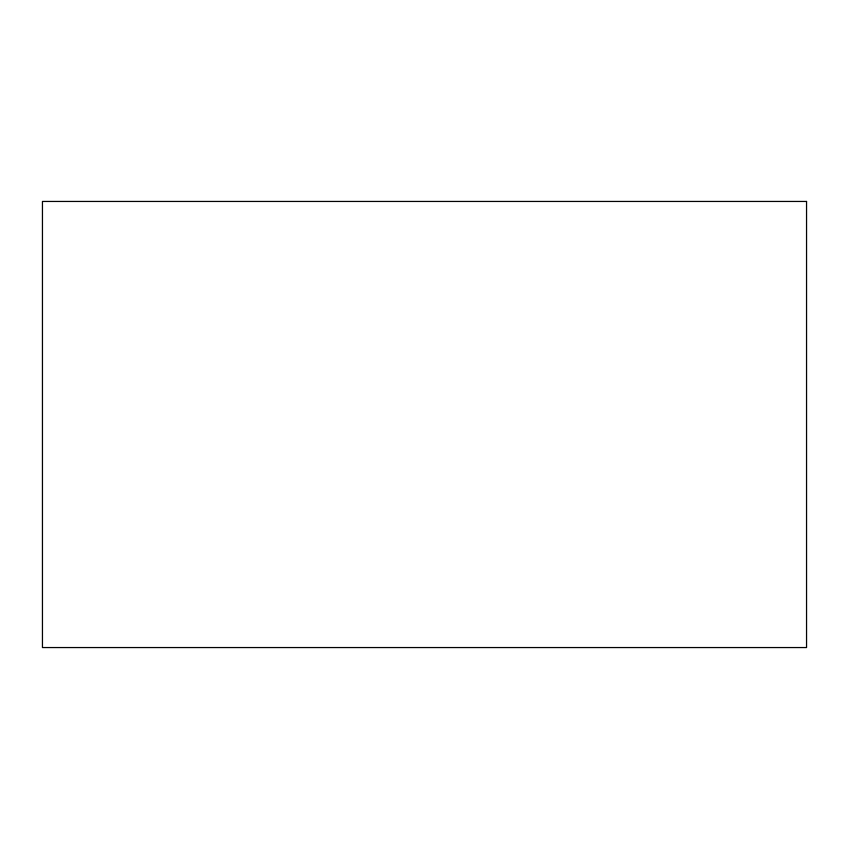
<?xml version="1.0" encoding="UTF-8"?>
<svg xmlns="http://www.w3.org/2000/svg" width="849" height="849" viewBox="0 0 849 849"><rect width="100%" height="100%" fill="white"/><g stroke="black" fill="none" stroke-linecap="round" stroke-linejoin="round"><path stroke-width="1.27" d="M806.55 201.446L42.45 201.446L42.45 647.554L806.55 647.554L806.55 201.446"/></g></svg>
